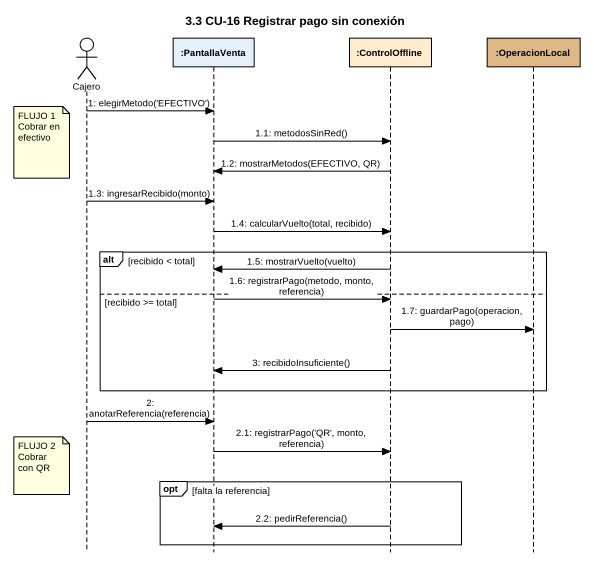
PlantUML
@startuml
title 3.3 CU-16 Registrar pago sin conexión
hide footbox
actor Cajero
participant ":PantallaVenta" as PantallaVenta
participant ":ControlOffline" as ControlOffline #FFEBCD
participant ":OperacionLocal" as OperacionLocal #DEB887

Cajero -> PantallaVenta : 1: elegirMetodo('EFECTIVO')
PantallaVenta -> ControlOffline : 1.1: metodosSinRed()
note left of Cajero
  FLUJO 1
  Cobrar en efectivo
end note
ControlOffline -> PantallaVenta : 1.2: mostrarMetodos(EFECTIVO, QR)
Cajero -> PantallaVenta : 1.3: ingresarRecibido(monto)
PantallaVenta -> ControlOffline : 1.4: calcularVuelto(total, recibido)
alt recibido < total
  ControlOffline -> PantallaVenta : 1.5: mostrarVuelto(vuelto)
else recibido >= total
  PantallaVenta -> ControlOffline : 1.6: registrarPago(metodo, monto, referencia)
  ControlOffline -> OperacionLocal : 1.7: guardarPago(operacion, pago)
  ControlOffline -> PantallaVenta : 3: recibidoInsuficiente()
end
Cajero -> PantallaVenta : 2: anotarReferencia(referencia)
PantallaVenta -> ControlOffline : 2.1: registrarPago('QR', monto, referencia)
note left of Cajero
  FLUJO 2
  Cobrar con QR
end note
opt falta la referencia
  ControlOffline -> PantallaVenta : 2.2: pedirReferencia()
end
@enduml
